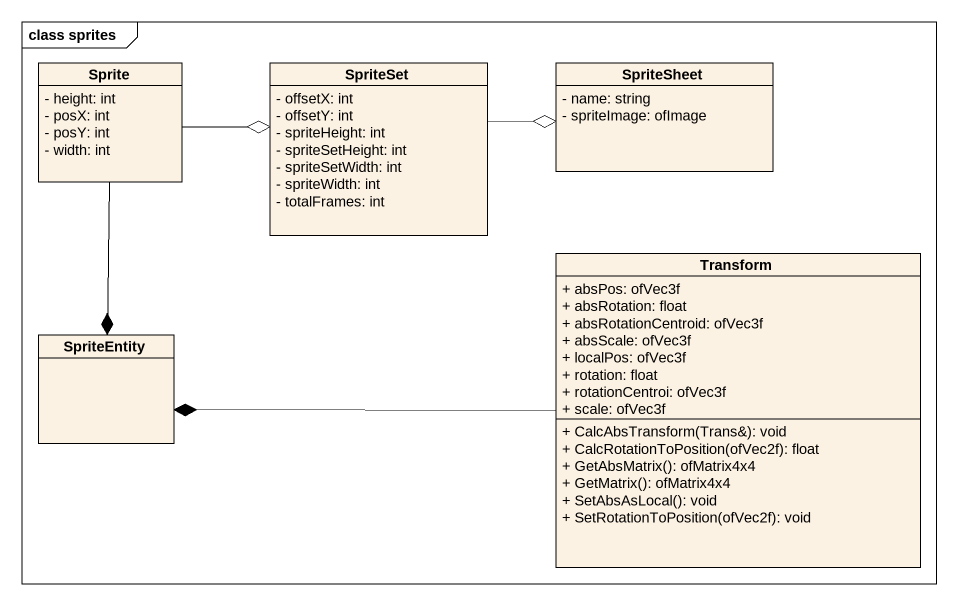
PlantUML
@startuml
mainframe class sprites
hide circle
hide empty members
skinparam classAttributeIconSize 0
class Sprite {
  - height: int
  - posX: int
  - posY: int
  - width: int
}
class SpriteSet {
  - offsetX: int
  - offsetY: int
  - spriteHeight: int
  - spriteSetHeight: int
  - spriteSetWidth: int
  - spriteWidth: int
  - totalFrames: int
}
class SpriteSheet {
  - name: string
  - spriteImage: ofImage
}
class Transform {
  + absPos: ofVec3f
  + absRotation: float
  + absRotationCentroid: ofVec3f
  + absScale: ofVec3f
  + localPos: ofVec3f
  + rotation: float
  + rotationCentroi: ofVec3f
  + scale: ofVec3f
  + CalcAbsTransform(Trans&): void
  + CalcRotationToPosition(ofVec2f): float
  + GetAbsMatrix(): ofMatrix4x4
  + GetMatrix(): ofMatrix4x4
  + SetAbsAsLocal(): void
  + SetRotationToPosition(ofVec2f): void
}
class SpriteEntity
Sprite -right-o SpriteSet
Sprite --* SpriteEntity
SpriteSet -right-o SpriteSheet
Transform -left-* SpriteEntity
@enduml
